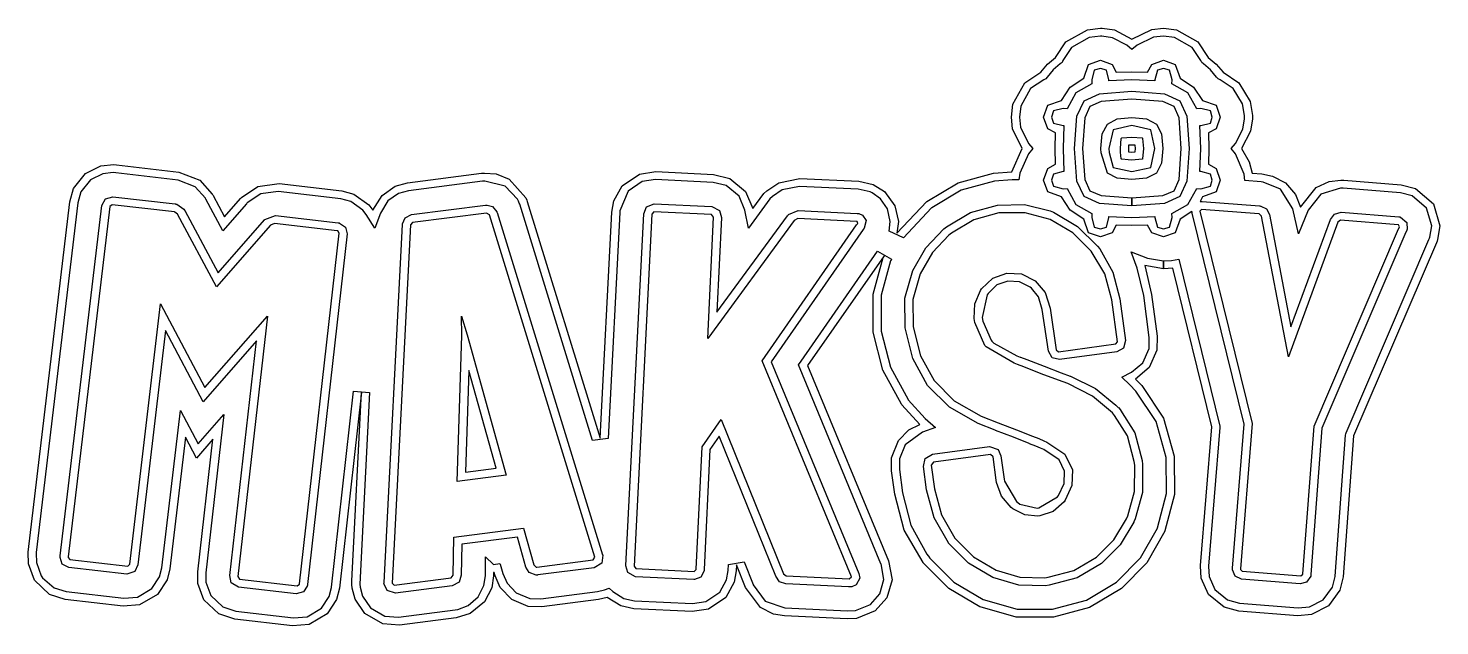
# Model space of a CAD drawing. Extents: x 0 to 46.5, y 0.1 to 19.8.
import ezdxf

# ---------------------------------------------------------------- set-up
doc = ezdxf.new("R2010")
doc.units = 0

msp = doc.modelspace()

# ---------------------------------------------------------------- linework, layer by layer
at = {"layer": 'Layer 1', "color": 7}
for points in [[(32.393955, 16.914443), (32.443035, 17.341841), (32.838984, 18.048213), (33.359154, 18.391086), (33.584843, 18.653084), (33.84678, 18.878392), (34.189415, 19.399033), (34.895918, 19.794773), (35.323418, 19.843708), (35.379245, 19.843449), (35.788224, 19.784681), (36.3627, 19.485073), (37.016915, 19.804568), (37.402247, 19.843708), (37.829449, 19.794796), (38.536249, 19.399033), (38.878355, 18.878651), (39.140822, 18.653084), (39.366246, 18.390827), (39.886681, 18.048213), (40.259776, 17.424005), (40.331445, 16.970508), (40.331445, 16.858351), (40.272641, 16.449382), (39.972935, 15.874976), (40.226207, 15.44227), (40.318745, 15.066992), (40.64233, 15.041433), (40.995846, 14.969907), (41.420998, 14.74092), (41.753645, 14.364342), (41.920795, 13.948732), (42.436203, 14.593388), (42.856559, 14.786091), (43.241593, 14.83445), (43.337637, 14.830058), (45.233374, 14.681495), (45.705523, 14.560362), (46.291177, 14.051046), (46.502645, 13.327822), (46.42876, 12.872567), (46.411562, 12.821661), (46.390396, 12.772317), (43.664926, 6.403195), (43.316206, 1.75725), (43.315941, 1.75516), (43.315677, 1.752832), (43.208984, 1.312483), (42.835988, 0.802264), (42.274046, 0.513492), (41.822635, 0.476695), (39.885358, 0.628354), (39.397699, 0.757689), (38.886028, 1.176385), (38.642479, 1.718598), (38.617212, 2.12129), (38.617476, 2.123354), (38.617741, 2.125682), (38.99239, 6.707069), (37.70493, 11.929726), (37.402247, 11.906231), (37.402247, 12.170814), (37.661009, 12.190446), (37.903102, 12.231509), (39.259884, 6.7285), (39.256444, 6.685347), (38.881795, 2.103986), (38.88153, 2.100097), (38.881001, 2.096498), (38.902399, 1.768525), (39.098224, 1.334526), (39.509981, 0.997252), (39.90626, 0.89217), (41.843272, 0.740511), (42.211076, 0.770418), (42.664009, 1.003268), (42.965137, 1.414757), (43.052152, 1.773522), (43.052417, 1.777649), (43.052946, 1.782042), (43.401137, 6.422827), (43.404312, 6.466775), (43.421774, 6.507335), (46.147244, 12.87643), (46.164177, 12.916488), (46.177936, 12.956546), (46.238128, 13.327554), (46.068134, 13.909203), (45.597374, 14.318897), (45.212737, 14.417679), (43.320439, 14.566004), (43.236302, 14.569867), (42.585163, 14.374287), (42.166593, 13.850281), (41.851739, 13.063781), (41.662827, 13.889545), (41.25775, 14.532931), (40.684928, 14.770897), (40.621693, 14.777618), (40.083002, 14.820242), (40.056279, 15.034184), (39.770264, 15.70469), (39.62739, 15.874976), (39.770264, 16.04497), (40.016294, 16.51523), (40.066862, 16.858351), (40.066862, 16.970508), (40.005446, 17.3509), (39.699356, 17.861401), (39.267821, 18.145106), (39.198236, 18.173011), (39.153522, 18.233471), (38.953761, 18.466016), (38.721193, 18.665744), (38.660868, 18.710445), (38.632822, 18.780208), (38.349718, 19.211447), (37.765552, 19.538037), (37.402247, 19.579124), (37.074329, 19.546263), (36.533091, 19.282503), (36.3627, 19.139358), (36.192573, 19.282503), (35.718242, 19.529586), (35.375276, 19.578865), (35.322889, 19.579124), (34.958988, 19.537727), (34.376211, 19.211447), (34.092578, 18.780208), (34.064532, 18.710186), (34.004207, 18.665488), (33.771903, 18.466016), (33.572143, 18.23373), (33.527429, 18.173268), (33.457579, 18.145365), (33.026573, 17.861401), (32.69978, 17.277647), (32.658538, 16.914443), (32.691313, 16.586575), (32.954871, 16.04497), (33.09801, 15.874976), (32.954871, 15.70469), (32.673884, 15.067786), (32.640546, 14.843499), (32.413534, 14.842467), (31.833833, 14.801377), (30.740609, 14.503268), (29.76744, 13.923676), (29.76691, 13.923411), (28.837695, 12.93276), (28.364356, 13.153157), (28.404903, 13.468696), (28.313291, 13.884385), (28.078441, 14.222142), (27.809261, 14.413551), (27.738882, 14.445857), (27.351003, 14.532402), (25.410154, 14.625165), (24.846665, 14.51102), (24.520785, 14.290811), (24.440696, 14.218474), (23.731428, 13.246714), (23.618531, 13.847952), (23.424221, 14.301421), (23.001427, 14.652837), (22.569247, 14.760552), (20.669621, 14.851251), (20.229199, 14.785142), (19.774828, 14.47557), (19.496804, 13.82832), (19.492174, 13.767863), (19.115434, 6.319217), (18.598412, 6.254632), (16.197798, 14.041733), (16.184092, 14.076631), (16.154909, 14.145106), (16.123371, 14.207626), (15.713584, 14.641701), (15.051095, 14.804499), (15.05083, 14.804737), (14.967884, 14.796985), (12.537292, 14.48565), (12.205048, 14.391641), (11.859827, 14.148466), (11.611251, 13.751327), (11.42652, 13.247984), (11.139447, 13.700685), (11.028851, 13.847952), (10.633743, 14.131056), (10.30773, 14.216913), (8.245835, 14.455938), (7.667777, 14.381196), (7.225471, 14.081526), (7.211792, 14.067054), (7.197054, 14.050279), (7.19679, 14.04975), (6.420609, 13.163), (5.864323, 14.205298), (5.852946, 14.226227), (5.843924, 14.241731), (5.508578, 14.616612), (4.944236, 14.838339), (2.893718, 15.076041), (2.811803, 15.083026), (2.464223, 15.046632), (2.060684, 14.844028), (1.745841, 14.44633), (1.644947, 14.091871), (0.274748, 2.554862), (0.274748, 2.550205), (0.272682, 2.537029), (0.272939, 2.536765), (0.276932, 2.225023), (0.436237, 1.789794), (0.479128, 1.726241), (0.861834, 1.395783), (1.258407, 1.273804), (3.163725, 1.053142), (3.60785, 1.089201), (4.082278, 1.367334), (4.336251, 1.752722), (4.411948, 2.054906), (5.023029, 7.243458), (5.604662, 6.136549), (6.451883, 7.104711), (5.857868, 1.890044), (5.857868, 1.889542), (5.86186, 1.577757), (6.021168, 1.142544), (6.419263, 0.763447), (6.843333, 0.626819), (8.748913, 0.405892), (9.192887, 0.441972), (9.667201, 0.720085), (9.921902, 1.107401), (9.997136, 1.409985), (9.997666, 1.413319), (9.997666, 1.414112), (9.99793, 1.416176), (10.727333, 7.872874), (11.254435, 7.829456), (10.930426, 1.513331), (10.942571, 1.419536), (11.021469, 1.117958), (11.280787, 0.73379), (11.758502, 0.461147), (12.202938, 0.430181), (14.072614, 0.669708), (14.160456, 0.684445), (14.500614, 0.812603), (14.830433, 1.100185), (15.020618, 1.473683), (15.067631, 1.791858), (15.076416, 2.418178), (15.329886, 2.164708), (15.547188, 2.194685), (15.552877, 2.174524), (15.55494, 2.175291), (15.640454, 1.865253), (15.781334, 1.545435), (16.086699, 1.225994), (16.527498, 1.041024), (16.893863, 1.030917), (18.755786, 1.269147), (18.991688, 1.325742), (19.143083, 1.378711), (19.260134, 1.268883), (19.623248, 1.043124), (19.974297, 0.969428), (21.89046, 0.877961), (22.330881, 0.944163), (22.785253, 1.253907), (23.01336, 1.657387), (23.068172, 1.964207), (23.077485, 2.160819), (23.586992, 2.24739), (23.885442, 1.507907), (23.88777, 1.502219), (23.889569, 1.496795), (24.286444, 0.95858), (24.929566, 0.733023), (26.994345, 0.634571), (27.254695, 0.64698), (27.7492, 0.847481), (28.059556, 1.195772), (28.196875, 1.674039), (28.099508, 2.18098), (28.097656, 2.184869), (28.096069, 2.188467), (25.38277, 8.751634), (25.465452, 8.87022), (27.983886, 12.493526), (28.441614, 12.232541), (28.417273, 12.178804), (28.414891, 12.174147), (28.099409, 11.042761), (28.105594, 9.858014), (28.4095, 8.664325), (28.98983, 7.601306), (28.990624, 7.600036), (28.992211, 7.597708), (28.996974, 7.59149), (28.997238, 7.590988), (29.555773, 6.978372), (29.888619, 6.67606), (29.462905, 6.531888), (28.895374, 6.104772), (28.710662, 5.642929), (28.706726, 5.291894), (28.810972, 4.521666), (29.084121, 3.461671), (29.603927, 2.508613), (29.692033, 2.390265), (29.69415, 2.387698), (29.696002, 2.385106), (29.698913, 2.380978), (29.699971, 2.379682), (30.498019, 1.585112), (31.463152, 1.009221), (31.463681, 1.008956), (31.466062, 1.007925), (31.468179, 1.007157), (32.582603, 0.690974), (33.743064, 0.691933), (34.862514, 0.992344), (35.853378, 1.577651), (36.641504, 2.382069), (37.204603, 3.361787), (37.208572, 3.371339), (37.502854, 4.50675), (37.487972, 5.696018), (37.160748, 6.878876), (36.494992, 7.881394), (36.493933, 7.882426), (36.295496, 8.081657), (36.025357, 8.336159), (36.354233, 8.508509), (36.719622, 8.816748), (36.926659, 9.282172), (36.936051, 9.651057), (36.749785, 11.027709), (36.53415, 11.928429), (36.342592, 12.472068), (36.879695, 12.263047), (37.402247, 12.170814), (37.402247, 11.906231), (36.783652, 12.016535), (37.011722, 11.063375), (37.197989, 9.686723), (37.186711, 9.233853), (36.929966, 8.656543), (36.477, 8.274141), (36.687079, 8.063295), (37.402147, 6.986634), (37.749909, 5.731657), (37.765387, 4.475096), (37.452253, 3.26876), (37.448284, 3.258944), (36.852443, 2.222602), (36.017684, 1.37043), (34.964445, 0.748359), (33.778253, 0.429917), (32.546256, 0.428994), (31.362081, 0.764799), (31.358906, 0.766096), (31.355996, 0.767366), (30.335532, 1.376386), (29.492273, 2.215852), (29.487246, 2.222334), (29.482219, 2.229054), (28.866468, 3.293932), (28.54877, 4.486265), (28.444525, 5.256493), (28.449221, 5.684495), (28.677358, 6.254896), (29.016751, 6.599522), (29.377973, 6.782501), (28.785043, 7.432846), (28.780545, 7.439064), (28.775782, 7.44552), (28.162843, 8.568457), (27.843392, 9.82264), (27.837108, 11.077269), (28.172533, 12.280086), (28.173856, 12.282944), (28.175179, 12.28604), (28.200844, 12.342634), (25.68249, 8.719328), (28.340543, 2.28975), (28.460929, 1.66163), (28.289942, 1.066093), (27.904246, 0.633275), (27.294118, 0.385493), (26.981645, 0.370491), (24.916892, 0.468943), (24.561352, 0.529707), (24.129335, 0.74567), (23.639962, 1.408927), (23.341539, 2.148436), (23.332225, 1.951798), (23.265441, 1.577496), (22.98369, 1.078992), (22.419966, 0.695171), (21.877813, 0.613908), (19.96165, 0.705374), (19.529463, 0.795802), (19.078763, 1.076134), (18.789362, 1.006893), (16.927465, 0.768662), (16.479479, 0.780932), (15.935014, 1.009221), (15.557669, 1.404191), (15.385449, 1.794953), (15.384919, 1.794715), (15.354942, 1.901157), (15.334278, 1.898326), (15.332479, 1.787995), (15.332214, 1.788233), (15.274648, 1.399818), (15.039718, 0.938419), (14.569938, 0.549726), (14.10619, 0.407453), (12.23654, 0.167926), (11.689462, 0.205828), (11.096823, 0.543608), (10.77639, 1.018141), (10.680052, 1.385934), (10.66505, 1.50325), (10.671003, 1.621598), (10.990116, 7.843162), (10.260423, 1.383368), (10.260185, 1.381304), (10.25992, 1.379478), (10.168007, 1.010557), (9.85323, 0.532257), (9.264833, 0.187489), (8.718407, 0.143135), (6.812854, 0.364035), (6.290927, 0.532135), (5.796881, 1.002236), (5.599919, 1.539839), (5.594846, 1.920022), (6.093003, 6.292864), (5.549867, 5.671994), (5.185827, 6.364698), (4.674732, 2.024135), (4.582217, 1.655548), (4.268306, 1.179507), (3.679767, 0.834699), (3.133218, 0.790384), (1.227919, 1.01102), (0.706013, 1.179232), (0.211961, 1.649485), (0.014996, 2.187108), (0.009907, 2.567271), (0.010165, 2.56907), (0.010165, 2.570869), (1.382174, 14.123145), (1.506023, 14.558245), (1.896354, 15.051487), (2.400273, 15.303433), (2.828604, 15.34708), (2.921367, 15.339327), (4.974716, 15.101361), (5.66619, 14.829182), (6.072312, 14.375055), (6.084986, 14.353359), (6.096865, 14.331398), (6.473579, 13.625491), (6.997585, 14.224163), (7.015154, 14.244324), (7.033516, 14.263692), (7.57047, 14.627374), (8.276315, 14.71896), (10.337946, 14.479962), (10.736838, 14.374727), (11.226019, 14.024165), (11.362702, 13.842528), (11.669645, 14.33243), (12.096057, 14.632782), (12.503716, 14.74817), (14.939467, 15.060034), (15.035088, 15.068818), (15.42206, 15.039512), (15.8513, 14.867788), (16.394674, 14.256707), (16.430075, 14.173786), (16.447908, 14.128569), (18.851115, 6.332657), (19.227829, 13.781304), (19.295489, 14.155312), (19.576152, 14.650486), (20.139843, 15.034276), (20.682003, 15.115569), (22.58163, 15.024897), (23.11368, 14.892417), (23.638427, 14.456705), (23.878457, 13.896794), (24.24329, 14.396248), (24.342774, 14.486682), (24.732716, 14.749906), (25.422537, 14.889483), (27.363438, 14.796747), (27.841011, 14.690014), (28.214139, 14.456622), (28.55512, 13.991356), (28.669387, 13.473022), (28.619149, 13.08262), (29.603134, 14.1314), (30.637025, 14.746929), (31.798114, 15.063632), (32.411947, 15.10705), (32.7522, 15.874976), (32.432981, 16.529448), (32.393955, 16.914443), (32.393955, 16.914443)], [(39.273113, 16.914443), (39.137117, 16.527384), (38.882589, 16.393029), (38.895288, 15.874976), (38.882589, 15.356896), (39.137117, 15.222302), (39.273113, 14.835482), (39.137117, 14.448423), (38.683887, 14.288748), (38.607687, 14.131929), (38.680183, 14.133728), (40.559516, 13.986462), (40.574068, 13.984901), (40.593382, 13.982308), (40.600791, 13.981276), (40.608199, 13.979741), (40.792613, 13.886449), (40.891832, 13.698357), (40.892361, 13.698357), (41.601179, 9.998058), (42.898165, 13.542809), (43.030985, 13.717989), (43.254558, 13.775086), (43.255087, 13.775086), (45.151089, 13.626258), (45.158762, 13.625491), (45.181251, 13.622395), (45.192628, 13.620834), (45.204006, 13.618268), (45.419641, 13.442558), (45.425197, 13.208455), (45.421757, 13.198136), (45.417524, 13.188056), (45.356405, 13.04698), (45.35667, 13.046716), (42.622469, 6.65746), (42.261049, 1.836307), (42.260255, 1.826227), (42.258668, 1.816146), (42.256286, 1.800906), (42.254963, 1.792122), (42.253111, 1.783338), (42.118174, 1.583869), (41.905449, 1.531667), (39.968173, 1.68359), (39.760475, 1.778946), (39.67184, 1.989792), (39.67131, 2.000375), (39.671575, 2.010959), (39.672104, 2.026463), (39.672369, 2.032681), (39.672898, 2.039137), (40.06157, 6.792079), (38.347866, 13.744606), (38.345485, 13.754158), (38.343898, 13.763974), (38.340458, 13.796808), (37.948875, 13.553657), (37.789332, 13.100717), (37.402247, 12.964563), (37.015426, 13.100717), (36.880754, 13.354955), (36.3627, 13.342572), (35.844911, 13.354955), (35.710503, 13.100717), (35.323683, 12.964563), (34.936598, 13.100717), (34.776525, 13.553657), (34.333084, 13.845121), (34.041513, 14.288748), (33.588812, 14.448423), (33.452287, 14.835482), (33.588812, 15.222302), (33.842812, 15.35716), (33.830376, 15.874976), (33.842812, 16.393029), (33.588812, 16.527384), (33.452287, 16.914443), (33.588812, 17.301231), (34.041513, 17.461169), (34.333084, 17.904552), (34.776525, 18.196265), (34.936598, 18.649208), (35.323418, 18.785375), (35.710503, 18.648951), (35.844911, 18.394962), (36.3627, 18.407363), (36.880754, 18.394962), (37.015426, 18.648951), (37.402247, 18.785375), (37.789332, 18.648951), (37.948875, 18.196265), (38.392581, 17.904552), (38.683887, 17.461169), (39.137117, 17.301231), (39.273113, 16.914443), (39.273113, 16.914443)], [(39.00853, 16.914443), (38.949495, 17.114587), (38.630705, 17.197891), (38.500266, 17.190376), (38.205322, 17.717598), (37.678207, 18.012555), (37.685615, 18.14278), (37.602371, 18.461683), (37.402247, 18.520792), (37.20209, 18.461632), (37.118614, 18.14278), (37.118878, 18.113067), (36.3627, 18.14278), (35.606522, 18.113067), (35.607051, 18.14278), (35.523575, 18.461642), (35.323418, 18.520792), (35.123162, 18.46165), (35.039785, 18.14278), (35.047458, 18.012555), (34.52021, 17.717609), (34.225134, 17.190376), (34.094959, 17.197891), (33.776037, 17.114577), (33.71687, 16.914443), (33.776037, 16.714269), (34.094959, 16.630995), (34.124592, 16.63126), (34.094959, 15.874976), (34.124592, 15.118692), (34.094959, 15.11893), (33.776037, 15.035646), (33.71687, 14.835482), (33.776037, 14.635332), (34.094959, 14.552061), (34.225134, 14.559548), (34.52021, 14.032307), (35.047458, 13.737357), (35.039785, 13.607155), (35.123162, 13.288244), (35.323418, 13.229146), (35.523674, 13.288253), (35.607051, 13.607155), (35.606522, 13.636868), (36.3627, 13.607155), (37.118878, 13.636868), (37.118614, 13.607155), (37.20199, 13.288263), (37.402247, 13.229146), (37.602371, 13.288224), (37.685615, 13.607155), (37.678207, 13.737357), (38.205322, 14.032297), (38.500266, 14.559548), (38.630705, 14.552061), (38.949495, 14.635332), (39.00853, 14.835482), (38.949495, 15.035646), (38.630705, 15.11893), (38.600808, 15.118692), (38.630705, 15.874976), (38.600808, 16.63126), (38.630705, 16.630995), (38.949495, 16.714269), (39.00853, 16.914443), (39.00853, 16.914443)], [(37.988298, 15.874976), (37.91395, 16.891424), (37.751232, 17.262732), (37.379492, 17.425771), (36.3627, 17.500185), (35.346172, 17.425771), (34.974698, 17.262991), (34.811979, 16.891424), (34.737367, 15.874976), (34.811979, 14.858236), (34.974698, 14.486682), (35.346172, 14.323884), (36.3627, 14.249748), (36.3627, 13.985165), (35.290874, 14.065208), (34.787373, 14.299596), (34.552886, 14.803123), (34.472784, 15.874976), (34.552886, 16.946696), (34.787373, 17.450059), (35.290874, 17.68458), (36.3627, 17.764768), (37.434658, 17.684568), (37.938292, 17.450059), (38.172778, 16.946743), (38.252881, 15.874976), (38.172778, 14.803084), (37.938292, 14.299596), (37.434757, 14.065208), (36.3627, 13.985165), (36.3627, 14.249748), (37.379757, 14.323884), (37.751232, 14.486682), (37.91395, 14.858236), (37.988298, 15.874976), (37.988298, 15.874976)], [(37.383197, 15.874976), (37.33997, 15.391199), (37.172324, 15.065457), (36.846391, 14.897712), (36.3627, 14.854347), (35.879274, 14.897629), (35.553605, 15.065193), (35.553341, 15.065457), (35.344849, 15.732339), (35.344849, 15.738027), (35.342733, 15.870319), (35.342468, 15.872647), (35.342468, 15.874976), (35.385694, 16.358719), (35.553341, 16.684467), (35.879142, 16.852173), (36.3627, 16.895578), (36.84649, 16.852223), (37.172324, 16.684467), (37.33997, 16.358719), (37.383197, 15.874976), (37.383197, 15.874976)], [(37.118614, 15.874976), (36.985264, 16.497407), (36.3627, 16.630995), (35.740401, 16.497407), (35.607051, 15.874976), (35.609168, 15.742684), (35.740401, 15.252518), (36.3627, 15.11893), (36.985264, 15.252518), (37.118614, 15.874976), (37.118614, 15.874976)], [(36.740789, 15.874976), (36.71486, 15.539326), (36.71142, 15.526414), (36.69872, 15.523054), (36.3627, 15.496939), (36.243902, 15.499268), (36.026944, 15.523054), (36.014244, 15.526414), (36.010805, 15.539326), (35.986992, 15.756098), (35.984875, 15.874976), (36.010805, 16.210599), (36.014244, 16.223511), (36.026944, 16.226871), (36.3627, 16.252985), (36.69872, 16.226871), (36.71142, 16.223511), (36.71486, 16.210599), (36.740789, 15.874976), (36.740789, 15.874976)], [(36.476206, 15.874976), (36.474089, 15.986339), (36.3627, 15.988402), (36.251575, 15.986339), (36.249458, 15.874976), (36.251575, 15.766444), (36.251575, 15.763851), (36.254486, 15.763613), (36.3627, 15.761522), (36.474089, 15.763613), (36.476206, 15.874976), (36.476206, 15.874976)], [(2.799659, 14.28798), (4.853008, 14.050014), (4.861025, 14.048983), (4.868777, 14.047686), (4.884811, 14.044855), (4.893833, 14.043294), (4.902617, 14.040966), (5.138017, 13.873538), (5.158416, 13.841761), (5.161009, 13.837369), (5.163337, 13.832977), (6.261727, 11.775209), (7.79443, 13.527569), (7.79779, 13.531432), (7.80168, 13.535321), (8.154633, 13.667613), (10.222958, 13.427821), (10.22944, 13.426789), (10.246479, 13.423958), (10.256295, 13.422132), (10.266111, 13.419831), (10.461188, 13.288042), (10.514952, 13.061188), (9.208811, 1.501954), (9.208044, 1.495498), (9.207012, 1.489307), (9.203917, 1.470178), (9.20262, 1.461129), (9.200292, 1.452345), (9.078345, 1.257532), (8.840379, 1.194217), (6.935064, 1.41488), (6.694241, 1.563708), (6.646193, 1.798049), (7.528048, 9.540462), (5.769497, 7.530001), (4.534423, 9.881033), (3.623649, 2.148674), (3.623888, 2.148436), (3.523372, 1.931134), (3.255429, 1.841467), (1.349876, 2.062129), (1.132061, 2.178651), (1.058163, 2.395451), (1.058163, 2.404235), (1.058938, 2.413019), (1.060229, 2.432387), (1.060488, 2.439107), (1.06152, 2.445827), (2.433013, 13.997548), (2.553676, 14.221835), (2.799659, 14.28798), (2.799659, 14.28798)], [(1.322746, 2.395451), (1.380107, 2.325151), (3.285671, 2.104515), (3.360866, 2.178916), (4.371652, 10.759766), (5.824266, 7.994583), (7.886928, 10.352573), (6.908977, 1.767833), (6.96528, 1.677902), (8.870595, 1.457266), (8.942694, 1.512537), (8.945789, 1.531667), (10.251903, 13.091668), (10.202823, 13.163), (10.185758, 13.165831), (8.124127, 13.404829), (7.993396, 13.35342), (6.208758, 11.312718), (4.929763, 13.708438), (4.838562, 13.7844), (4.822528, 13.787231), (2.769179, 14.025196), (2.695783, 13.967068), (1.324037, 2.414818), (1.322746, 2.395451), (1.322746, 2.395451)], [(15.126289, 14.013052), (15.300438, 13.963972), (15.444345, 13.789056), (15.447969, 13.779743), (15.450801, 13.77043), (18.929406, 2.48742), (18.932263, 2.478371), (18.934327, 2.469084), (18.897629, 2.208364), (18.655006, 2.056705), (16.793374, 1.81821), (16.783558, 1.816914), (16.754348, 1.815379), (16.745828, 1.81485), (16.737044, 1.815114), (16.512757, 1.899093), (16.40449, 2.080227), (16.403987, 2.079962), (16.127524, 3.066962), (14.293012, 2.832119), (14.274412, 1.807098), (14.273882, 1.807362), (14.202313, 1.585403), (13.971834, 1.457001), (12.101921, 1.217739), (11.832443, 1.304549), (11.730102, 1.52029), (11.727006, 1.543811), (11.728303, 1.567332), (12.33396, 13.373052), (12.334198, 13.381836), (12.33523, 13.390621), (12.430321, 13.596281), (12.638072, 13.698093), (15.073823, 14.009957), (15.126289, 14.013052), (15.126289, 14.013052)], [(20.631362, 14.058269), (20.631627, 14.058031), (22.531253, 13.967597), (22.781628, 13.835305), (22.844943, 13.605065), (22.69585, 10.480737), (25.018968, 13.663485), (25.034976, 13.685181), (25.054872, 13.703252), (25.372425, 13.831945), (27.313168, 13.739447), (27.321105, 13.739182), (27.328778, 13.738415), (27.345711, 13.736589), (27.35603, 13.735293), (27.366084, 13.733494), (27.493613, 13.679383), (27.606061, 13.504047), (27.548117, 13.256768), (27.547588, 13.256265), (27.51187, 13.205624), (27.512134, 13.20536), (24.483849, 8.848524), (27.37217, 1.861893), (27.40392, 1.712033), (27.283799, 1.490339), (27.136426, 1.431945), (27.032181, 1.427553), (24.967269, 1.526243), (24.757719, 1.59731), (24.632148, 1.778946), (22.770251, 6.392083), (22.463546, 5.955944), (22.27519, 2.002175), (22.274952, 1.994422), (22.274158, 1.98667), (22.271327, 1.960079), (22.27003, 1.952565), (22.161763, 1.75053), (21.955071, 1.670943), (21.928454, 1.671208), (20.012291, 1.762409), (19.761651, 1.894701), (19.698601, 2.124915), (19.698601, 2.125682), (20.284891, 13.727805), (20.370404, 13.950796), (20.631362, 14.058269), (20.631362, 14.058269)], [(31.939931, 14.014613), (32.823142, 14.027092), (33.667658, 13.819801), (33.77746, 13.775351), (33.779312, 13.774583), (34.575243, 13.308607), (35.230285, 12.66225), (35.30331, 12.568191), (35.735539, 11.79917), (35.96318, 10.921267), (36.149182, 9.544854), (36.088063, 9.297866), (35.866078, 9.172797), (33.981718, 8.917766), (33.734597, 8.979017), (33.610243, 9.198118), (33.609978, 9.197853), (33.407043, 10.572203), (33.406779, 10.575299), (33.284674, 10.982826), (33.049856, 11.277581), (33.010169, 11.309093), (32.660655, 11.486089), (32.279391, 11.507531), (31.916846, 11.381311), (31.627723, 11.103168), (31.595973, 11.057184), (31.596237, 11.056919), (31.431402, 10.311748), (31.45204, 10.185912), (31.72456, 9.558295), (31.753929, 9.525486), (31.817164, 9.463468), (32.570432, 9.046194), (32.686584, 9.003543), (32.688965, 9.002776), (32.900102, 8.921655), (33.467104, 8.696865), (34.029078, 8.48549), (34.33229, 8.378016), (34.338375, 8.375953), (34.343932, 8.373624), (35.160832, 7.961596), (35.835651, 7.421734), (35.914761, 7.339846), (35.917407, 7.336988), (35.98858, 7.258698), (35.990432, 7.256634), (35.992019, 7.254835), (36.458214, 6.50375), (36.701366, 5.58955), (36.701895, 5.585422), (36.716183, 5.466042), (36.716712, 5.462444), (36.706823, 4.538699), (36.474089, 3.672619), (36.473031, 3.669788), (36.471708, 3.667195), (36.426994, 3.565384), (36.4262, 3.563585), (36.425406, 3.561521), (35.9733, 2.81503), (35.36046, 2.199845), (34.556623, 1.724892), (33.636701, 1.478697), (33.634585, 1.478433), (33.632997, 1.478194), (33.521608, 1.464754), (33.516845, 1.464224), (32.633237, 1.485662), (31.785943, 1.734231), (31.78462, 1.734761), (30.985381, 2.211546), (30.323064, 2.871647), (30.320947, 2.874214), (29.844995, 3.696978), (29.597842, 4.628108), (29.493332, 5.398362), (29.548894, 5.654399), (29.789665, 5.7973), (31.674289, 6.052332), (31.953424, 5.956976), (32.049733, 5.744331), (32.153184, 4.979527), (32.163239, 4.914651), (32.556674, 4.24314), (32.599801, 4.209273), (32.675207, 4.157865), (33.238239, 4.021181), (33.297241, 4.027637), (33.915836, 4.392735), (33.949438, 4.439249), (34.12618, 4.828943), (34.144965, 5.243581), (33.963461, 5.61707), (33.460489, 5.955415), (33.35545, 6.00013), (33.352539, 6.001426), (33.349893, 6.002458), (33.195906, 6.068074), (32.992706, 6.147158), (32.983711, 6.150757), (32.465128, 6.358507), (31.866377, 6.586393), (31.863466, 6.587424), (31.860556, 6.588721), (31.301492, 6.81068), (31.297523, 6.812214), (31.294083, 6.813775), (30.354219, 7.346242), (29.633031, 8.066152), (29.631444, 8.068719), (29.149208, 8.952178), (28.892199, 9.964482), (28.886345, 10.938978), (29.14223, 11.855828), (29.142759, 11.857124), (29.578891, 12.60553), (30.168018, 13.226817), (30.171193, 13.229384), (30.254537, 13.297091), (30.256918, 13.29889), (31.049113, 13.771885), (31.939931, 14.014613), (31.939931, 14.014613)], [(15.107425, 13.747702), (12.671647, 13.435838), (12.598014, 13.359612), (11.992357, 1.553892), (12.068345, 1.480258), (13.938232, 1.719521), (14.009829, 1.812019), (14.032821, 3.065428), (16.320776, 3.358427), (16.658754, 2.151267), (16.74014, 2.079697), (16.759507, 2.080729), (18.621166, 2.319224), (18.676464, 2.409659), (15.197859, 13.692669), (15.107425, 13.747702), (15.107425, 13.747702)], [(20.61898, 13.793951), (20.548945, 13.714629), (19.962682, 2.112506), (20.0247, 2.026728), (21.940863, 1.935526), (22.008808, 1.995454), (22.010871, 2.014848), (22.203117, 6.045082), (22.833566, 6.942177), (24.884084, 1.861363), (24.979942, 1.790561), (27.044616, 1.691872), (27.130341, 1.754128), (24.18413, 8.88083), (27.294911, 13.356516), (27.330366, 13.407686), (27.317136, 13.473567), (27.300468, 13.475367), (25.359751, 13.567865), (25.232646, 13.507672), (22.389648, 9.612296), (22.580598, 13.617739), (22.518606, 13.703516), (20.61898, 13.793951), (20.61898, 13.793951)], [(33.674008, 13.531961), (32.846623, 13.757862), (31.975385, 13.752623), (31.152664, 13.528568), (30.421224, 13.091668), (30.337616, 13.023988), (29.790756, 12.447075), (29.384588, 11.749889), (29.148613, 10.904546), (29.154136, 10.000148), (29.395568, 9.048225), (29.844962, 8.224532), (30.513034, 7.55772), (31.396213, 7.057694), (31.960568, 6.833672), (32.55879, 6.606025), (33.088221, 6.393908), (33.295125, 6.313555), (33.458637, 6.243784), (33.563941, 6.199069), (34.157268, 5.797221), (34.406902, 5.279247), (34.382825, 4.764897), (34.165867, 4.28706), (34.125915, 4.232027), (33.772664, 3.914749), (33.327139, 3.764615), (33.262846, 3.75763), (32.83442, 3.798184), (32.442109, 3.996892), (32.388928, 4.03822), (32.068948, 4.411249), (31.90236, 4.870995), (31.891776, 4.938702), (31.787531, 5.708929), (31.709743, 5.790315), (29.825119, 5.53531), (29.755269, 5.434001), (29.859779, 4.663774), (30.089569, 3.797913), (30.530497, 3.035715), (31.147769, 2.42054), (31.892041, 1.976854), (32.673884, 1.747229), (33.489858, 1.727511), (33.600983, 1.740952), (34.454527, 1.969098), (35.196154, 2.407331), (35.764709, 2.978155), (36.184636, 3.671852), (36.22935, 3.773637), (36.444489, 4.574173), (36.453452, 5.434795), (36.439165, 5.554148), (36.214567, 6.400563), (35.792524, 7.080925), (35.721351, 7.159215), (35.064953, 7.708605), (34.24683, 8.127641), (33.940178, 8.236411), (33.368943, 8.451147), (32.804588, 8.675143), (32.595567, 8.755259), (32.479151, 8.797883), (31.561048, 9.344353), (31.523477, 9.38621), (31.19169, 10.138896), (31.169729, 10.272722), (31.186531, 10.758215), (31.373988, 11.200826), (31.412088, 11.256653), (31.777807, 11.606534), (32.243936, 11.769785), (32.729446, 11.741597), (33.170506, 11.519675), (33.504245, 11.133083), (33.668716, 10.610938), (33.871651, 9.236615), (33.945999, 9.18002), (35.830359, 9.435052), (35.88698, 9.509479), (35.700978, 10.885866), (35.469005, 11.751416), (35.02391, 12.496357), (34.414741, 13.098147), (33.674008, 13.531961), (33.674008, 13.531961)], [(38.659545, 13.869913), (38.604776, 13.807921), (40.328799, 6.813775), (39.936423, 2.017679), (39.935893, 2.002175), (39.98881, 1.947406), (41.925822, 1.795482), (41.994614, 1.840964), (41.996995, 1.856204), (42.361855, 6.720748), (45.113254, 13.150856), (45.174372, 13.292698), (45.145004, 13.360379), (45.130187, 13.362469), (43.234185, 13.511297), (43.146608, 13.451845), (41.52101, 9.009497), (40.63254, 13.648748), (40.558193, 13.720053), (40.538878, 13.722646), (38.659545, 13.869913), (38.659545, 13.869913)], [(14.461974, 9.738899), (15.754674, 5.111289), (14.138998, 4.904597), (14.28989, 9.716939), (14.283698, 10.349715), (14.461974, 9.738899), (14.461974, 9.738899)], [(14.413159, 5.206381), (15.41749, 5.334783), (14.518066, 8.554229), (14.413159, 5.206381), (14.413159, 5.206381)]]:
    msp.add_lwpolyline(points, close=True, dxfattribs=at)

doc.saveas('drawing.dxf')
